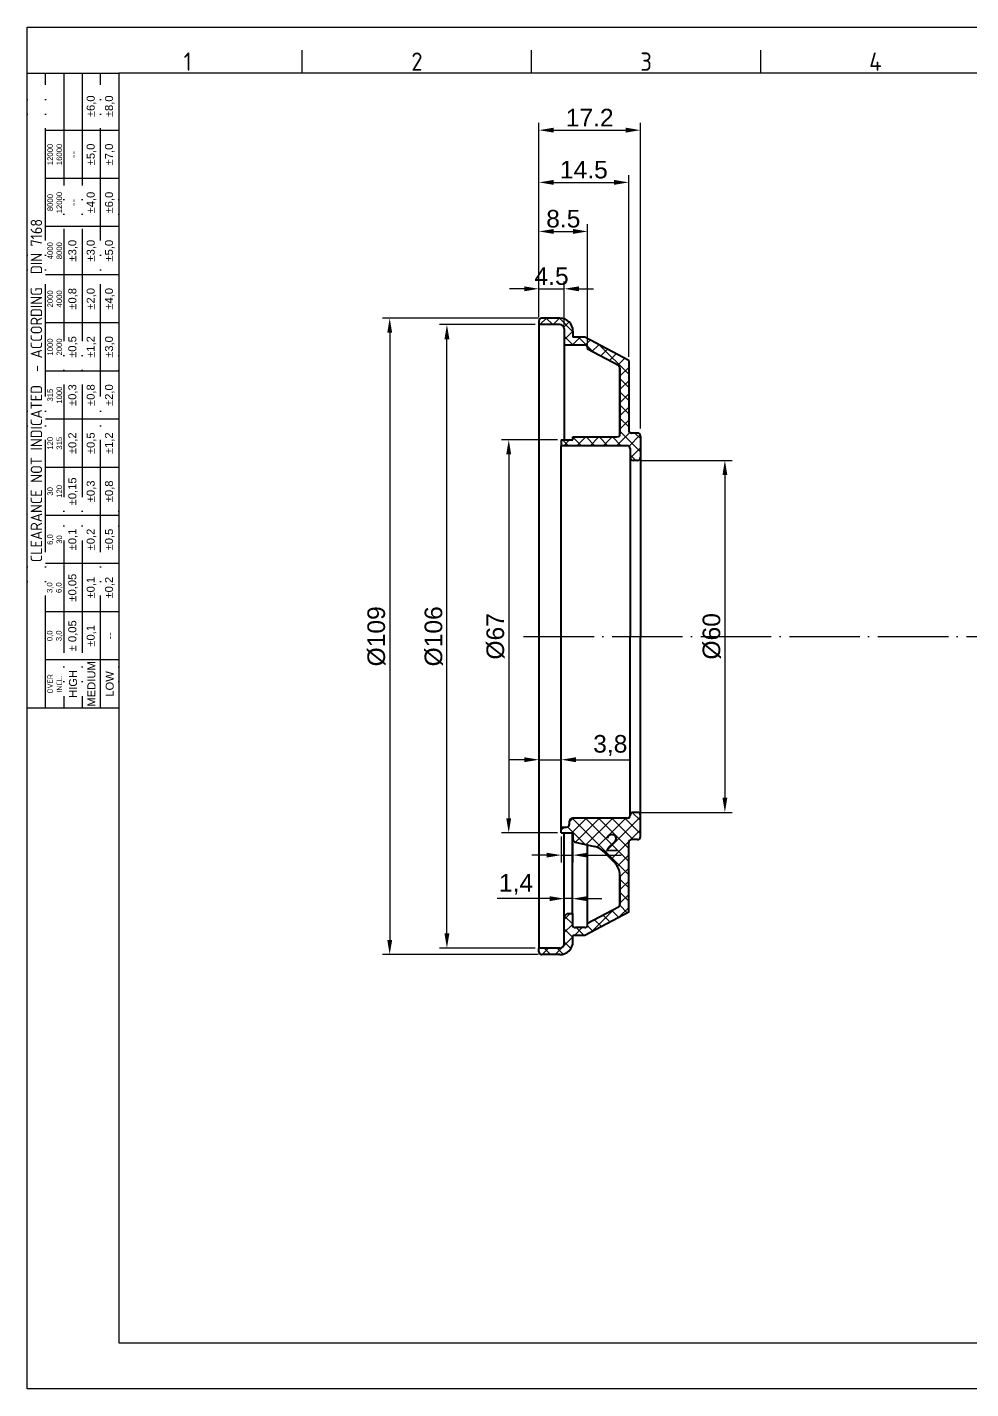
# Model space of a CAD drawing. Header units: millimetres. Extents: x 5041 to 5369, y 1806 to 2038.
# Drawn here: x 5040.6 to 5201.4, y 1805.6 to 2037.7 of the extents above; entities that cross this region are included whole.
import ezdxf
from ezdxf.enums import TextEntityAlignment as Align

# ---------------------------------------------------------------- set-up
doc = ezdxf.new("R2010")
doc.units = ezdxf.units.MM
doc.linetypes.add('ACAD_ISO04W100', pattern=[30, 24, -3, 0, -3])
doc.linetypes.add('ACAD_ISO05W100', pattern=[33, 24, -3, 0, -3, 0, -3])
for name, color, linetype, lineweight in [('AM_0', 7, 'Continuous', 40), ('AM_4', 1, 'ACAD_ISO04W100', 25), ('AM_5', 3, 'Continuous', 25), ('AM_BOR', 2, 'ACAD_ISO05W100', 35)]:
    doc.layers.add(name, color=color, linetype=linetype, lineweight=lineweight)
doc.styles.add('ACISOTS', font='isocp.shx', dxfattribs={"height": 1})
doc.styles.get("Standard").update_dxf_attribs({"font": 'arial.ttf'})
doc.dimstyles.new('ISO-25', dxfattribs={"dimtxt": 3, "dimasz": 2.5, "dimexe": 1.25, "dimexo": 0.625, "dimtad": 1, "dimtxsty": 'Standard', "dimcen": 2.5, "dimadec": 0, "dimazin": 0, "dimtfac": 1, "dimtmove": 0, "dimatfit": 3, "dimfxl": 1, "dimarcsym": 0})

# ---------------------------------------------------------------- blocks, each defined once
blk = doc.blocks.new('A3 ZTL')
for p, q in [((19.57, 280.82), (19.57, 9.78)), ((401.17, 280.82), (19.57, 280.82)), ((19.57, 9.78), (401.17, 9.78))]:
    blk.add_line(p, q)
at = {"layer": 'AM_BOR', "color": 135, "linetype": 'Continuous', "lineweight": 25}
for p, q in [((0, 0), (0, 290.61)), ((0, 290.61), (410.96, 290.61)), ((410.96, 0), (0, 0))]:
    blk.add_line(p, q, dxfattribs=at)
at = {"layer": 'AM_BOR', "color": 135, "lineweight": 25}
for p, q in [((58.71, 280.82), (58.71, 285.71)), ((107.63, 280.82), (107.63, 285.71)), ((156.56, 280.82), (156.56, 285.71)), ((3.91, 145.3), (3.91, 280.82)), ((7.83, 280.82), (7.83, 145.3)), ((11.74, 280.82), (11.74, 145.3)), ((15.66, 145.3), (15.66, 280.82)), ((19.57, 268.59), (3.91, 268.59)), ((19.57, 258.32), (3.91, 258.32)), ((19.57, 248.04), (3.91, 248.04)), ((19.57, 237.77), (3.91, 237.77)), ((19.57, 227.5), (3.91, 227.5)), ((19.57, 217.22), (3.91, 217.22)), ((19.57, 206.95), (3.91, 206.95)), ((19.57, 196.67), (3.91, 196.67)), ((19.57, 186.4), (3.91, 186.4)), ((19.57, 176.13), (3.91, 176.13)), ((19.57, 165.85), (3.91, 165.85)), ((19.57, 155.58), (3.91, 155.58))]:
    blk.add_line(p, q, dxfattribs=at)
blk.add_lwpolyline([(19.57, 145.3), (0, 145.3), (0, 280.82), (19.57, 280.82)], close=True, dxfattribs=at)
at = {"layer": 'AM_BOR', "color": 135, "lineweight": 25, "style": 'ACISOTS'}
for s, p in [('1', (34.25, 283.27)), ('2', (83.17, 283.27)), ('3', (132.09, 283.27)), ('4', (181.02, 283.27))]:
    blk.add_text(s, height=3.91, dxfattribs=at).set_placement(p, align=Align.MIDDLE)
at = {"layer": 'AM_BOR', "color": 135, "lineweight": 25, "attachment_point": 5, "rotation": 90}
for s, insert, char_height, width in [('±6,0', (13.7, 273.73), 1.712, 10.274), ('±8,0', (17.61, 273.73), 1.712, 10.274), ('12000\\P16000', (5.87, 263.45), 1.174, 10.274), ('±5,0', (13.7, 263.45), 1.712, 10.274), ('±7,0', (17.61, 263.45), 1.712, 10.274), ('--', (9.78, 263.45), 1.712, 10.274), ('8000\\P12000', (5.87, 253.18), 1.174, 10.274), ('--', (9.78, 253.18), 1.712, 10.274), ('±4,0', (13.7, 253.18), 1.712, 10.274), ('±6,0', (17.61, 253.18), 1.712, 10.274), ('{\\Fisocp.shx|c0;CLEARANCE NOT INDICATED  - ACCORDING  DIN 7168}', (1.96, 213.06), 2.4462, 135.5186), ('4000\\P8000', (5.87, 242.91), 1.174, 10.274), ('±3,0', (9.78, 242.91), 1.712, 10.274), ('±3,0', (13.7, 242.91), 1.712, 10.274), ('±5,0', (17.61, 242.91), 1.712, 10.274), ('2000\\P4000', (5.87, 232.63), 1.174, 10.274), ('±0,8', (9.78, 232.63), 1.712, 10.274), ('±2,0', (13.7, 232.63), 1.712, 10.274), ('±4,0', (17.61, 232.63), 1.712, 10.274), ('1000\\P2000', (5.87, 222.36), 1.174, 10.274), ('±0,5', (9.78, 222.36), 1.712, 10.274), ('±1,2', (13.7, 222.36), 1.712, 10.274), ('±3,0', (17.61, 222.36), 1.712, 10.274), ('315\\P1000', (5.87, 212.08), 1.174, 10.274), ('±0,3', (9.78, 212.08), 1.712, 10.274), ('±0,8', (13.7, 212.08), 1.712, 10.274), ('±2,0', (17.61, 212.08), 1.712, 10.274), ('±0,2', (9.78, 201.81), 1.712, 10.274), ('±0,5', (13.7, 201.81), 1.712, 10.274), ('±1,2', (17.61, 201.81), 1.712, 10.274), ('120\\P315', (5.87, 201.81), 1.174, 10.274), ('30\\P120', (5.87, 191.54), 1.174, 10.274), ('±0,15', (9.78, 191.54), 1.712, 10.274), ('±0,3', (13.7, 191.54), 1.712, 10.274), ('±0,8', (17.61, 191.54), 1.712, 10.274), ('±0,1', (9.78, 181.26), 1.712, 10.274), ('±0,2', (13.7, 181.26), 1.712, 10.274), ('±0,5', (17.61, 181.26), 1.712, 10.274), ('6,0\\P30', (5.87, 181.26), 1.174, 10.274), ('3,0\\P6,0', (5.87, 170.99), 1.174, 10.274), ('±0,05', (9.78, 170.99), 1.712, 10.274), ('±0,1', (13.7, 170.99), 1.712, 10.274), ('±0,2', (17.61, 170.99), 1.712, 10.274), ('± 0,05', (9.78, 160.71), 1.712, 10.274), ('\\pt4.69206;±0,1', (13.7, 160.71), 1.7123, 10.274), ('0,0\\P3,0', (5.87, 160.71), 1.174, 10.274), ('--', (17.61, 160.71), 1.712, 10.274), ('MEDIUM', (13.7, 150.44), 1.712, 10.274), ('{\\Fisocp.shx|c0;OVER\\PINCL.}', (5.87, 150.44), 1.1742, 10.274), ('HIGH', (9.78, 150.44), 1.712, 10.274), ('LOW', (17.61, 150.44), 1.712, 10.274)]:
    blk.add_mtext(s, dxfattribs=dict(at, insert=insert, char_height=char_height, width=width))
blk = doc.blocks.new('*D16')
at = {"layer": 'AM_5', "color": 0, "lineweight": -2}
for p, q in [((5127.72, 1988.14), (5101.15, 1988.14)), ((5102.4, 1985.64), (5102.4, 1882.14)), ((5127.72, 1879.64), (5101.15, 1879.64))]:
    blk.add_line(p, q, dxfattribs=at)
at = {"layer": 'AM_5', "color": 0}
for points in [[(5101.99, 1985.64), (5102.82, 1985.64), (5102.4, 1988.14)], [(5101.99, 1882.14), (5102.82, 1882.14), (5102.4, 1879.64)]]:
    blk.add_solid(points, dxfattribs=at)
at = {"layer": 'Defpoints', "color": 0}
for p in [(5128.34, 1988.14), (5102.4, 1879.64), (5128.34, 1879.64)]:
    blk.add_point(p, dxfattribs=at)
at = {"layer": 'AM_5', "color": 0, "insert": (5100.16, 1933.89), "char_height": 3, "attachment_point": 5, "rotation": 90}
blk.add_mtext('%%C109', dxfattribs=at)
blk = doc.blocks.new('*D17')
at = {"layer": 'AM_5', "color": 0, "lineweight": -2}
for p, q in [((5127.22, 1987.04), (5110.9, 1987.04)), ((5112.15, 1883.24), (5112.15, 1984.54)), ((5127.22, 1880.74), (5110.9, 1880.74))]:
    blk.add_line(p, q, dxfattribs=at)
at = {"layer": 'AM_5', "color": 0}
for points in [[(5111.74, 1984.54), (5112.57, 1984.54), (5112.15, 1987.04)], [(5111.74, 1883.24), (5112.57, 1883.24), (5112.15, 1880.74)]]:
    blk.add_solid(points, dxfattribs=at)
at = {"layer": 'Defpoints', "color": 0}
for p in [(5112.15, 1987.04), (5127.84, 1987.04), (5127.84, 1880.74)]:
    blk.add_point(p, dxfattribs=at)
at = {"layer": 'AM_5', "color": 0, "insert": (5109.91, 1933.89), "char_height": 3, "attachment_point": 5, "rotation": 90}
blk.add_mtext('%%C106', dxfattribs=at)
blk = doc.blocks.new('*D18')
at = {"layer": 'AM_5', "color": 0, "lineweight": -2}
for p, q in [((5145.27, 1963.89), (5160.78, 1963.89)), ((5159.53, 1961.39), (5159.53, 1906.39)), ((5145.27, 1903.89), (5160.78, 1903.89))]:
    blk.add_line(p, q, dxfattribs=at)
at = {"layer": 'AM_5', "color": 0}
for points in [[(5159.12, 1961.39), (5159.95, 1961.39), (5159.53, 1963.89)], [(5159.12, 1906.39), (5159.95, 1906.39), (5159.53, 1903.89)]]:
    blk.add_solid(points, dxfattribs=at)
at = {"layer": 'Defpoints', "color": 0}
for p in [(5144.64, 1963.89), (5144.64, 1903.89), (5159.53, 1903.89)]:
    blk.add_point(p, dxfattribs=at)
at = {"layer": 'AM_5', "color": 0, "insert": (5157.29, 1933.89), "char_height": 3, "attachment_point": 5, "rotation": 90}
blk.add_mtext('%%C60', dxfattribs=at)
blk = doc.blocks.new('*D19')
at = {"layer": 'AM_5', "color": 0, "lineweight": -2}
for p, q in [((5131.02, 1967.39), (5121.44, 1967.39)), ((5122.69, 1964.89), (5122.69, 1902.89)), ((5131.02, 1900.39), (5121.44, 1900.39))]:
    blk.add_line(p, q, dxfattribs=at)
at = {"layer": 'AM_5', "color": 0}
for points in [[(5122.27, 1964.89), (5123.11, 1964.89), (5122.69, 1967.39)], [(5122.27, 1902.89), (5123.11, 1902.89), (5122.69, 1900.39)]]:
    blk.add_solid(points, dxfattribs=at)
at = {"layer": 'Defpoints', "color": 0}
for p in [(5131.64, 1967.39), (5122.69, 1900.39), (5131.64, 1900.39)]:
    blk.add_point(p, dxfattribs=at)
at = {"layer": 'AM_5', "color": 0, "insert": (5120.45, 1933.89), "char_height": 3, "attachment_point": 5, "rotation": 90}
blk.add_mtext('%%C67', dxfattribs=at)
blk = doc.blocks.new('*D20')
at = {"layer": 'AM_5', "color": 0, "lineweight": -2}
for p, q in [((5127.84, 1988.26), (5127.84, 1994.38)), ((5132.14, 1986.91), (5132.14, 1994.38)), ((5125.34, 1993.13), (5122.84, 1993.13)), ((5127.84, 1993.13), (5132.14, 1993.13)), ((5134.64, 1993.13), (5137.14, 1993.13))]:
    blk.add_line(p, q, dxfattribs=at)
at = {"layer": 'AM_5', "color": 0}
for points in [[(5125.34, 1993.54), (5125.34, 1992.71), (5127.84, 1993.13)], [(5134.64, 1993.54), (5134.64, 1992.71), (5132.14, 1993.13)]]:
    blk.add_solid(points, dxfattribs=at)
at = {"layer": 'Defpoints', "color": 0}
for p in [(5132.14, 1993.13), (5127.84, 1987.64), (5132.14, 1986.29)]:
    blk.add_point(p, dxfattribs=at)
at = {"layer": 'AM_5', "color": 0, "insert": (5129.99, 1995.28), "char_height": 3, "attachment_point": 5}
blk.add_mtext('4.5', dxfattribs=at)
blk = doc.blocks.new('*D21')
at = {"layer": 'AM_5', "color": 0, "lineweight": -2}
for p, q in [((5127.84, 1988.89), (5127.84, 2004.16)), ((5130.34, 2002.91), (5133.64, 2002.91)), ((5136.14, 1983.56), (5136.14, 2004.16))]:
    blk.add_line(p, q, dxfattribs=at)
at = {"layer": 'AM_5', "color": 0}
for points in [[(5130.34, 2003.32), (5130.34, 2002.49), (5127.84, 2002.91)], [(5133.64, 2003.32), (5133.64, 2002.49), (5136.14, 2002.91)]]:
    blk.add_solid(points, dxfattribs=at)
at = {"layer": 'Defpoints', "color": 0}
for p in [(5136.14, 2002.91), (5127.84, 1988.26), (5136.14, 1982.93)]:
    blk.add_point(p, dxfattribs=at)
at = {"layer": 'AM_5', "color": 0, "insert": (5131.99, 2005.06), "char_height": 3, "attachment_point": 5}
blk.add_mtext('8.5', dxfattribs=at)
blk = doc.blocks.new('*D22')
at = {"layer": 'AM_5', "color": 0, "lineweight": -2}
for p, q in [((5127.84, 1989.51), (5127.84, 2012.52)), ((5143.14, 1981.51), (5143.14, 2012.52)), ((5130.34, 2011.27), (5140.64, 2011.27))]:
    blk.add_line(p, q, dxfattribs=at)
at = {"layer": 'AM_5', "color": 0}
for points in [[(5130.34, 2011.68), (5130.34, 2010.85), (5127.84, 2011.27)], [(5140.64, 2011.68), (5140.64, 2010.85), (5143.14, 2011.27)]]:
    blk.add_solid(points, dxfattribs=at)
at = {"layer": 'Defpoints', "color": 0}
for p in [(5143.14, 2011.27), (5127.84, 1988.89), (5143.14, 1980.89)]:
    blk.add_point(p, dxfattribs=at)
at = {"layer": 'AM_5', "color": 0, "insert": (5135.49, 2013.42), "char_height": 3, "attachment_point": 5}
blk.add_mtext('14.5', dxfattribs=at)
blk = doc.blocks.new('*D24')
at = {"layer": 'AM_5', "color": 0, "lineweight": -2}
for p, q in [((5127.84, 1988.89), (5127.84, 2021.42)), ((5145.14, 1969.29), (5145.14, 2021.42)), ((5130.34, 2020.17), (5142.64, 2020.17))]:
    blk.add_line(p, q, dxfattribs=at)
at = {"layer": 'AM_5', "color": 0}
for points in [[(5130.34, 2020.59), (5130.34, 2019.76), (5127.84, 2020.17)], [(5142.64, 2020.59), (5142.64, 2019.76), (5145.14, 2020.17)]]:
    blk.add_solid(points, dxfattribs=at)
at = {"layer": 'Defpoints', "color": 0}
for p in [(5145.14, 2020.17), (5127.84, 1988.26), (5145.14, 1968.66)]:
    blk.add_point(p, dxfattribs=at)
at = {"layer": 'AM_5', "color": 0, "insert": (5136.49, 2022.31), "char_height": 3, "attachment_point": 5}
blk.add_mtext('17.2', dxfattribs=at)
blk = doc.blocks.new('*D25')
at = {"layer": 'AM_5', "color": 0, "lineweight": -2}
for p, q in [((5129.64, 1889.18), (5120.72, 1889.18)), ((5132.14, 1886.76), (5132.14, 1890.43)), ((5133.54, 1889.18), (5132.14, 1889.18)), ((5133.54, 1887.26), (5133.54, 1890.43)), ((5136.04, 1889.18), (5138.54, 1889.18))]:
    blk.add_line(p, q, dxfattribs=at)
at = {"layer": 'AM_5', "color": 0}
for points in [[(5129.64, 1889.6), (5129.64, 1888.76), (5132.14, 1889.18)], [(5136.04, 1889.6), (5136.04, 1888.76), (5133.54, 1889.18)]]:
    blk.add_solid(points, dxfattribs=at)
at = {"layer": 'Defpoints', "color": 0}
for p in [(5132.14, 1889.18), (5132.14, 1886.14), (5133.54, 1886.64)]:
    blk.add_point(p, dxfattribs=at)
at = {"layer": 'AM_5', "color": 0, "insert": (5123.93, 1891.61), "char_height": 3, "attachment_point": 5}
blk.add_mtext('1,4', dxfattribs=at)
blk = doc.blocks.new('*D26')
at = {"layer": 'AM_5', "color": 0, "lineweight": -2}
for p, q in [((5131.64, 1899.76), (5131.64, 1895.35)), ((5133.64, 1898.67), (5133.64, 1895.35)), ((5129.14, 1896.6), (5126.64, 1896.6)), ((5131.64, 1896.6), (5133.64, 1896.6)), ((5136.14, 1896.6), (5141.88, 1896.6))]:
    blk.add_line(p, q, dxfattribs=at)
at = {"layer": 'AM_5', "color": 0}
for points in [[(5129.14, 1897.01), (5129.14, 1896.18), (5131.64, 1896.6)], [(5136.14, 1897.01), (5136.14, 1896.18), (5133.64, 1896.6)]]:
    blk.add_solid(points, dxfattribs=at)
at = {"layer": 'Defpoints', "color": 0}
for p in [(5131.64, 1900.39), (5133.64, 1899.29), (5133.64, 1896.6)]:
    blk.add_point(p, dxfattribs=at)
at = {"layer": 'AM_5', "color": 0, "insert": (5140.26, 1898.73), "char_height": 3, "attachment_point": 5}
blk.add_mtext('2', dxfattribs=at)
blk = doc.blocks.new('*D31')
at = {"layer": 'AM_5', "color": 0, "lineweight": -2}
for p, q in [((5125.34, 1912.86), (5122.84, 1912.86)), ((5127.84, 1913.49), (5127.84, 1914.11)), ((5127.84, 1912.86), (5131.64, 1912.86)), ((5131.64, 1902.01), (5131.64, 1914.11)), ((5134.14, 1912.86), (5143.36, 1912.86))]:
    blk.add_line(p, q, dxfattribs=at)
at = {"layer": 'AM_5', "color": 0}
for points in [[(5125.34, 1913.28), (5125.34, 1912.44), (5127.84, 1912.86)], [(5134.14, 1913.28), (5134.14, 1912.44), (5131.64, 1912.86)]]:
    blk.add_solid(points, dxfattribs=at)
at = {"layer": 'Defpoints', "color": 0}
for p in [(5127.84, 1912.86), (5131.64, 1912.86), (5131.64, 1901.39)]:
    blk.add_point(p, dxfattribs=at)
at = {"layer": 'AM_5', "color": 0, "insert": (5140, 1915.29), "char_height": 3, "attachment_point": 5}
blk.add_mtext('3,8', dxfattribs=at)

msp = doc.modelspace()

# ---------------------------------------------------------------- hatches: boundary and pattern name
at = {"layer": 'AM_5'}
h = msp.add_hatch(dxfattribs=at)
h.set_pattern_fill('ANSI37', color=256, scale=0.5, style=0)
h.set_pattern_definition([(45, (13.72, -4.3757), (-1.122532, 1.122532), []), (135, (13.72, -4.3757), (-1.122532, -1.122532), [])])
h.paths.add_polyline_path([(5135.642, 1984.889), (5133.642, 1984.889), (5133.642, 1985.889, 0.4142136), (5131.392, 1988.139), (5128.342, 1988.139, 0.4142136), (5127.842, 1987.639), (5127.842, 1987.039), (5131.392, 1987.039, -0.4142136), (5132.142, 1986.289), (5132.142, 1983.539), (5135.642, 1983.539, -0.4142136), (5136.142, 1983.039), (5136.142, 1982.822), (5141.377, 1980.03, -0.276984), (5141.642, 1979.589), (5141.642, 1968.389, -0.4142136), (5141.142, 1967.889), (5133.642, 1967.889), (5133.642, 1967.389), (5131.642, 1967.389), (5131.642, 1966.389), (5142.892, 1966.389, -0.4142136), (5143.392, 1965.889), (5143.392, 1964.389, 0.4142136), (5143.892, 1963.889), (5144.642, 1963.889, 0.4142136), (5145.142, 1964.389), (5145.142, 1968.039, 0.4142136), (5144.642, 1968.539), (5143.642, 1968.539, -0.4142136), (5143.142, 1969.039), (5143.142, 1980.889)])
h.paths.add_polyline_path([(5145.142, 1903.389, 0.4142136), (5144.642, 1903.889), (5143.892, 1903.889, 0.4142136), (5143.392, 1903.389, -0.4142136), (5142.892, 1902.889), (5133.542, 1902.889, 0.4142136), (5133.042, 1902.389), (5133.042, 1901.889, -0.4142136), (5132.542, 1901.389), (5131.642, 1901.389), (5131.642, 1900.389), (5133.642, 1900.389), (5133.642, 1899.29, 0.351524), (5134.033, 1898.802), (5137.289, 1898.079, -0.142638), (5138.759, 1897.271), (5140.763, 1895.268, -0.1989124), (5141.642, 1893.147), (5141.642, 1888.189, -0.276984), (5141.377, 1887.748), (5136.142, 1884.956), (5136.142, 1884.739, -0.4142136), (5135.642, 1884.239), (5134.042, 1884.239, -0.4142136), (5133.542, 1884.739), (5133.542, 1886.639), (5132.642, 1886.639), (5132.142, 1886.139), (5132.142, 1884.239), (5132.142, 1881.489, -0.4142136), (5131.392, 1880.739), (5127.842, 1880.739), (5127.842, 1880.139, 0.4142136), (5128.342, 1879.639), (5131.392, 1879.639, 0.4142136), (5133.642, 1881.889), (5133.642, 1882.889), (5135.642, 1882.889), (5143.142, 1886.889), (5143.142, 1898.739, -0.4142136), (5143.642, 1899.239), (5144.642, 1899.239, 0.4142136), (5145.142, 1899.739)])
h.paths.add_polyline_path([(5138.394, 1895.585), (5142.225, 1895.585), (5142.225, 1901.767), (5138.394, 1901.767)], flags=25)

# ---------------------------------------------------------------- linework, layer by layer
at = {"layer": 'AM_0'}
for p, q in [((5127.842, 1987.639), (5127.842, 1987.039)), ((5131.392, 1987.039), (5127.842, 1987.039)), ((5127.842, 1987.039), (5127.842, 1880.739)), ((5131.392, 1988.139), (5128.342, 1988.139)), ((5132.142, 1986.289), (5132.142, 1983.539)), ((5133.642, 1985.889), (5133.642, 1984.889)), ((5135.642, 1984.889), (5133.642, 1984.889)), ((5143.142, 1980.889), (5135.642, 1984.889)), ((5135.642, 1983.539), (5132.142, 1983.539)), ((5132.142, 1983.539), (5132.142, 1967.389)), ((5136.142, 1983.039), (5136.142, 1982.822)), ((5141.377, 1980.03), (5136.142, 1982.822)), ((5143.142, 1980.889), (5143.142, 1969.039)), ((5141.642, 1968.389), (5141.642, 1979.589)), ((5141.642, 1979.589), (5141.642, 1968.389)), ((5144.642, 1968.539), (5143.642, 1968.539)), ((5145.142, 1968.039), (5145.142, 1964.389)), ((5131.642, 1967.389), (5131.642, 1966.389)), ((5131.642, 1967.389), (5133.642, 1967.389)), ((5142.892, 1966.389), (5131.642, 1966.389)), ((5131.642, 1901.389), (5131.642, 1966.389)), ((5133.642, 1967.389), (5133.642, 1967.889)), ((5133.642, 1967.889), (5141.142, 1967.889)), ((5143.392, 1965.889), (5143.392, 1933.889)), ((5143.392, 1964.389), (5143.392, 1964.389)), ((5144.642, 1963.889), (5143.892, 1963.889)), ((5145.142, 1964.389), (5145.142, 1933.889)), ((5143.392, 1903.389), (5143.392, 1933.889)), ((5145.142, 1903.389), (5145.142, 1933.889)), ((5143.392, 1903.389), (5143.392, 1903.389)), ((5144.642, 1903.889), (5143.892, 1903.889)), ((5145.142, 1899.739), (5145.142, 1903.389)), ((5131.642, 1901.389), (5132.542, 1901.389)), ((5131.642, 1900.389), (5131.642, 1901.389)), ((5133.042, 1901.889), (5133.042, 1902.389)), ((5142.892, 1902.889), (5133.542, 1902.889)), ((5131.642, 1900.389), (5133.642, 1900.389)), ((5132.142, 1886.139), (5132.142, 1900.389)), ((5133.542, 1886.639), (5133.542, 1900.389)), ((5133.642, 1900.389), (5133.642, 1899.29)), ((5134.033, 1898.802), (5137.289, 1898.079)), ((5143.142, 1886.889), (5143.142, 1898.739)), ((5144.642, 1899.239), (5143.642, 1899.239)), ((5136.142, 1884.956), (5136.142, 1898.334)), ((5140.763, 1895.268), (5138.759, 1897.271)), ((5141.642, 1893.147), (5141.642, 1889.539)), ((5141.642, 1889.539), (5141.642, 1893.147)), ((5141.642, 1893.147), (5141.642, 1888.189)), ((5141.642, 1888.189), (5141.642, 1893.147)), ((5143.142, 1886.889), (5135.642, 1882.889)), ((5141.377, 1887.748), (5136.142, 1884.956)), ((5132.142, 1886.139), (5132.642, 1886.639)), ((5132.142, 1884.239), (5132.142, 1886.139)), ((5132.642, 1886.639), (5133.542, 1886.639)), ((5133.542, 1886.639), (5133.542, 1884.739)), ((5136.142, 1884.739), (5136.142, 1884.956)), ((5132.142, 1881.489), (5132.142, 1884.239)), ((5135.642, 1882.889), (5133.642, 1882.889)), ((5133.642, 1881.889), (5133.642, 1882.889)), ((5135.642, 1884.239), (5134.042, 1884.239)), ((5131.392, 1880.739), (5127.842, 1880.739)), ((5127.842, 1880.139), (5127.842, 1880.739)), ((5131.392, 1879.639), (5128.342, 1879.639))]:
    msp.add_line(p, q, dxfattribs=at)
for centre, radius, start, end in [((5128.342, 1987.639), 0.5, 90, 180), ((5131.392, 1985.889), 2.25, 0, 90), ((5131.392, 1986.289), 0.75, 0, 90), ((5135.642, 1983.039), 0.5, 0, 90), ((5141.142, 1979.589), 0.5, 0, 61.92751), ((5141.142, 1968.389), 0.5, 270, 0), ((5143.642, 1969.039), 0.5, 180, 270), ((5144.642, 1968.039), 0.5, 0, 90), ((5142.892, 1965.889), 0.5, 0, 90), ((5143.892, 1964.389), 0.5, 180, 270), ((5144.642, 1964.389), 0.5, 270, 0), ((5142.892, 1903.389), 0.5, 270, 0), ((5143.892, 1903.389), 0.5, 90, 180), ((5144.642, 1903.389), 0.5, 0, 90), ((5132.542, 1901.889), 0.5, 270, 0), ((5133.542, 1902.389), 0.5, 90, 180), ((5134.142, 1899.29), 0.5, 180, 257.47119), ((5143.642, 1898.739), 0.5, 90, 180), ((5144.642, 1899.739), 0.5, 270, 0), ((5136.638, 1895.15), 3, 45, 77.47119), ((5138.642, 1893.147), 3, 0, 45), ((5141.142, 1888.189), 0.5, 298.07249, 0), ((5134.042, 1884.739), 0.5, 180, 270), ((5135.642, 1884.739), 0.5, 270, 0), ((5128.342, 1880.139), 0.5, 180, 270), ((5131.392, 1881.889), 2.25, 270, 0), ((5131.392, 1881.489), 0.75, 270, 0)]:
    msp.add_arc(centre, radius, start, end, dxfattribs=at)
at = {"layer": 'AM_4', "ltscale": 0.5}
msp.add_line((5125.225, 1933.889), (5340.843, 1933.889), dxfattribs=at)

# ---------------------------------------------------------------- block references
at = {"linetype": 'ByBlock', "lineweight": 0, "xscale": 0.7986000000000003, "yscale": 0.7986000000000003, "zscale": 0.7986000000000003}
msp.add_blockref('A3 ZTL', (5040.624, 1805.637), dxfattribs=at)

# ---------------------------------------------------------------- dimensions: what is measured, and where the dimension line sits
at = {"layer": 'AM_5'}
for base, p1, p2, text, picture, middle in [((5145.142, 2020.174), (5127.842, 1988.264), (5145.142, 1968.664), '17.2', '*D24', (5136.492, 2022.305)), ((5143.142, 2011.268), (5127.842, 1988.889), (5143.142, 1980.889), '14.5', '*D22', (5135.492, 2013.425)), ((5136.142, 2002.906), (5127.842, 1988.264), (5136.142, 1982.931), '8.5', '*D21', (5131.992, 2005.063))]:
    dim = msp.add_linear_dim(base=base, p1=p1, p2=p2, text=text, dimstyle='ISO-25', dxfattribs=at)
    dim.commit()
    dim.dimension.update_dxf_attribs({"geometry": picture, "text_midpoint": middle})
dim = msp.add_linear_dim(base=(5132.142, 1993.127), p1=(5127.842, 1987.639), p2=(5132.142, 1986.289), text='4.5', dimstyle='ISO-25', dxfattribs=at)
dim.commit()
dim.dimension.update_dxf_attribs({"geometry": '*D20', "text_midpoint": (5129.992, 1993.127), "dimtype": 160})
for base, p1, p2, text, picture, middle in [((5102.404, 1879.639), (5128.342, 1988.139), (5128.342, 1879.639), '%%C109', '*D16', (5100.163, 1933.889)), ((5112.153, 1987.039), (5127.842, 1880.739), (5127.842, 1987.039), '%%C106', '*D17', (5109.912, 1933.889)), ((5122.691, 1900.389), (5131.642, 1967.389), (5131.642, 1900.389), '%%C67', '*D19', (5120.451, 1933.889)), ((5159.533, 1903.889), (5144.642, 1963.889), (5144.642, 1903.889), '%%C60', '*D18', (5157.293, 1933.889))]:
    dim = msp.add_linear_dim(base=base, p1=p1, p2=p2, angle=90, text=text, dimstyle='ISO-25', dxfattribs=at)
    dim.commit()
    dim.dimension.update_dxf_attribs({"geometry": picture, "text_midpoint": middle})
for base, p1, p2, picture, middle in [((5131.642, 1912.86), (5127.842, 1912.86), (5131.642, 1901.389), '*D31', (5140, 1915.288)), ((5133.642, 1896.598), (5131.642, 1900.389), (5133.642, 1899.29), '*D26', (5140.26, 1898.729)), ((5132.142, 1889.179), (5133.542, 1886.639), (5132.142, 1886.139), '*D25', (5123.933, 1891.607))]:
    dim = msp.add_linear_dim(base=base, p1=p1, p2=p2, dimstyle='ISO-25', dxfattribs=at)
    dim.commit()
    dim.dimension.update_dxf_attribs({"geometry": picture, "text_midpoint": middle})

doc.saveas('drawing.dxf')
